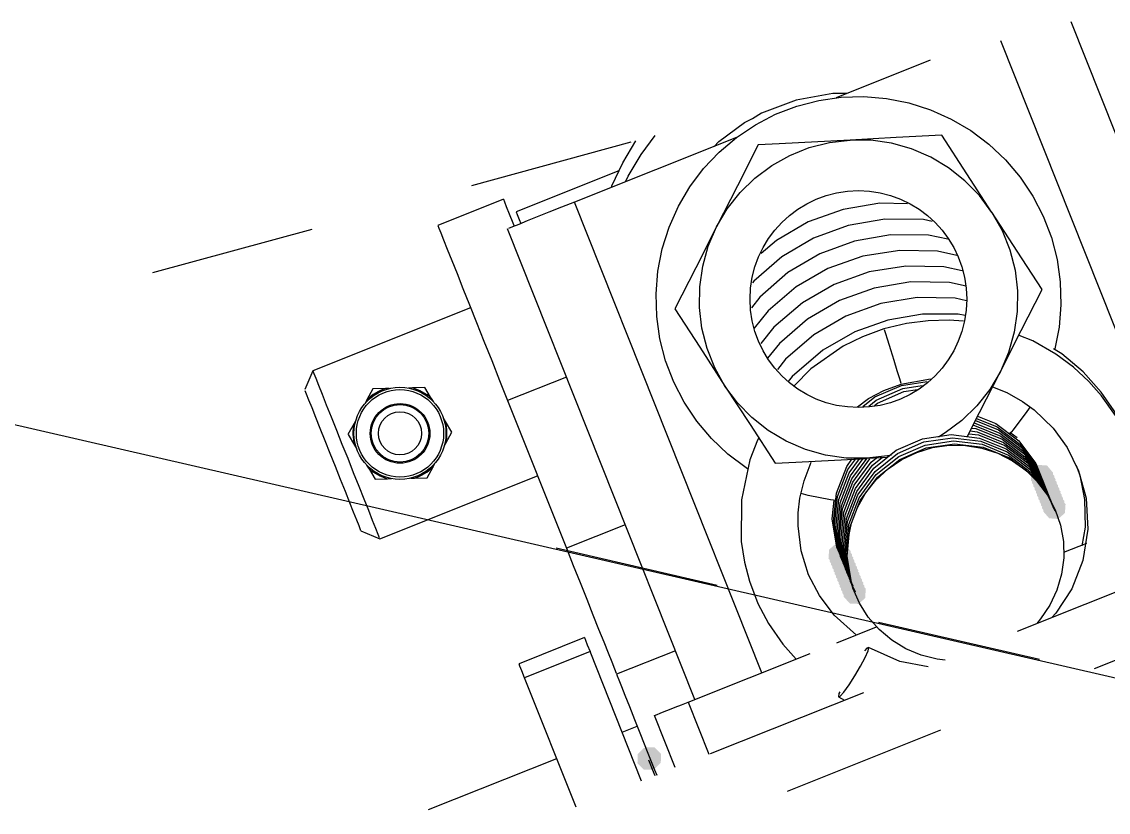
# Model space of a CAD drawing. Extents: x 3 to 592, y 5 to 207.
# Drawn here: x 111.19 to 119.53, y 59.37 to 65.43 of the extents above; entities that cross this region are included whole.
import ezdxf

# ---------------------------------------------------------------- set-up
doc = ezdxf.new("R2010")
doc.units = 0
doc.layers.get('0').update_dxf_attribs({"linetype": 'CONTINUOUS'})

msp = doc.modelspace()

# ---------------------------------------------------------------- hatches: boundary and pattern name
h = msp.add_hatch(color=7)
h.dxf.hatch_style = 2
h.paths.add_polyline_path([(119.109001, 61.972733), (119.104023, 61.904103), (119.052106, 61.858943), (118.983477, 61.863922), (118.938317, 61.915838), (118.942237, 61.987642), (118.994154, 62.032802), (119.062783, 62.027824)])
h = msp.add_hatch(color=7)
h.dxf.hatch_style = 2
h.paths.add_polyline_path([(119.109001, 61.972733), (119.104023, 61.904103), (119.052106, 61.858943), (118.983477, 61.863922), (118.938317, 61.915838), (118.942237, 61.987642), (118.994154, 62.032802), (119.062783, 62.027824)])
h = msp.add_hatch(color=7)
h.dxf.hatch_style = 2
h.paths.add_polyline_path([(119.118632, 61.948567), (119.113654, 61.879938), (119.061737, 61.834778), (118.993108, 61.839756), (118.947948, 61.891673), (118.951868, 61.963477), (119.003784, 62.008637), (119.072414, 62.003659)])
h = msp.add_hatch(color=7)
h.dxf.hatch_style = 2
h.paths.add_polyline_path([(119.118632, 61.948567), (119.113654, 61.879938), (119.061737, 61.834778), (118.993108, 61.839756), (118.947948, 61.891673), (118.951868, 61.963477), (119.003784, 62.008637), (119.072414, 62.003659)])
h = msp.add_hatch(color=7)
h.dxf.hatch_style = 2
h.paths.add_polyline_path([(119.128263, 61.924437), (119.123285, 61.855808), (119.071368, 61.810648), (119.002739, 61.815626), (118.957579, 61.867543), (118.961499, 61.939347), (119.013415, 61.984507), (119.082044, 61.979529)])
h = msp.add_hatch(color=7)
h.dxf.hatch_style = 2
h.paths.add_polyline_path([(119.128263, 61.924437), (119.123285, 61.855808), (119.071368, 61.810648), (119.002739, 61.815626), (118.957579, 61.867543), (118.961499, 61.939347), (119.013415, 61.984507), (119.082044, 61.979529)])
h = msp.add_hatch(color=7)
h.dxf.hatch_style = 2
h.paths.add_polyline_path([(119.137858, 61.900307), (119.13288, 61.831678), (119.080964, 61.786518), (119.012335, 61.791496), (118.967174, 61.843413), (118.971094, 61.915217), (119.023011, 61.960377), (119.09164, 61.955399)])
h = msp.add_hatch(color=7)
h.dxf.hatch_style = 2
h.paths.add_polyline_path([(119.137858, 61.900307), (119.13288, 61.831678), (119.080964, 61.786518), (119.012335, 61.791496), (118.967174, 61.843413), (118.971094, 61.915217), (119.023011, 61.960377), (119.09164, 61.955399)])
h = msp.add_hatch(color=7)
h.dxf.hatch_style = 2
h.paths.add_polyline_path([(119.147489, 61.876177), (119.142511, 61.807548), (119.090595, 61.762388), (119.021965, 61.767366), (118.976805, 61.819283), (118.980725, 61.891087), (119.032642, 61.936247), (119.101271, 61.931269)])
h = msp.add_hatch(color=7)
h.dxf.hatch_style = 2
h.paths.add_polyline_path([(119.147489, 61.876177), (119.142511, 61.807548), (119.090595, 61.762388), (119.021965, 61.767366), (118.976805, 61.819283), (118.980725, 61.891087), (119.032642, 61.936247), (119.101271, 61.931269)])
h = msp.add_hatch(color=7)
h.dxf.hatch_style = 2
h.paths.add_polyline_path([(119.157085, 61.852047), (119.152106, 61.783418), (119.10019, 61.738258), (119.031561, 61.743236), (118.986401, 61.795153), (118.990321, 61.866957), (119.042237, 61.912117), (119.110866, 61.907139)])
h = msp.add_hatch(color=7)
h.dxf.hatch_style = 2
h.paths.add_polyline_path([(119.157085, 61.852047), (119.152106, 61.783418), (119.10019, 61.738258), (119.031561, 61.743236), (118.986401, 61.795153), (118.990321, 61.866957), (119.042237, 61.912117), (119.110866, 61.907139)])
h = msp.add_hatch(color=7)
h.dxf.hatch_style = 2
h.paths.add_polyline_path([(119.166716, 61.827917), (119.161737, 61.759288), (119.109821, 61.714128), (119.041192, 61.719106), (118.996032, 61.771023), (118.999952, 61.842827), (119.051868, 61.887987), (119.120497, 61.883009)])
h = msp.add_hatch(color=7)
h.dxf.hatch_style = 2
h.paths.add_polyline_path([(119.166716, 61.827917), (119.161737, 61.759288), (119.109821, 61.714128), (119.041192, 61.719106), (118.996032, 61.771023), (118.999952, 61.842827), (119.051868, 61.887987), (119.120497, 61.883009)])
h = msp.add_hatch(color=7)
h.dxf.hatch_style = 2
h.paths.add_polyline_path([(119.176346, 61.803752), (119.171368, 61.735123), (119.119452, 61.689963), (119.050823, 61.694941), (119.005662, 61.746857), (119.009582, 61.818662), (119.061499, 61.863822), (119.130128, 61.858843)])
h = msp.add_hatch(color=7)
h.dxf.hatch_style = 2
h.paths.add_polyline_path([(119.176346, 61.803752), (119.171368, 61.735123), (119.119452, 61.689963), (119.050823, 61.694941), (119.005662, 61.746857), (119.009582, 61.818662), (119.061499, 61.863822), (119.130128, 61.858843)])
h = msp.add_hatch(color=7)
h.dxf.hatch_style = 2
h.paths.add_polyline_path([(119.185942, 61.779622), (119.180964, 61.710993), (119.129047, 61.665833), (119.060418, 61.670811), (119.015258, 61.722727), (119.019178, 61.794532), (119.071094, 61.839692), (119.139724, 61.834713)])
h = msp.add_hatch(color=7)
h.dxf.hatch_style = 2
h.paths.add_polyline_path([(119.185942, 61.779622), (119.180964, 61.710993), (119.129047, 61.665833), (119.060418, 61.670811), (119.015258, 61.722727), (119.019178, 61.794532), (119.071094, 61.839692), (119.139724, 61.834713)])
h = msp.add_hatch(color=7)
h.dxf.hatch_style = 2
h.paths.add_polyline_path([(119.195573, 61.755492), (119.190595, 61.686863), (119.138678, 61.641703), (119.070049, 61.646681), (119.024889, 61.698597), (119.028809, 61.770402), (119.080725, 61.815562), (119.149354, 61.810583)])
h = msp.add_hatch(color=7)
h.dxf.hatch_style = 2
h.paths.add_polyline_path([(119.195573, 61.755492), (119.190595, 61.686863), (119.138678, 61.641703), (119.070049, 61.646681), (119.024889, 61.698597), (119.028809, 61.770402), (119.080725, 61.815562), (119.149354, 61.810583)])
h = msp.add_hatch(color=7)
h.dxf.hatch_style = 2
h.paths.add_polyline_path([(119.205204, 61.731362), (119.200225, 61.662733), (119.148309, 61.617573), (119.07968, 61.622551), (119.03452, 61.674467), (119.03844, 61.746272), (119.090356, 61.791432), (119.158985, 61.786453)])
h = msp.add_hatch(color=7)
h.dxf.hatch_style = 2
h.paths.add_polyline_path([(119.205204, 61.731362), (119.200225, 61.662733), (119.148309, 61.617573), (119.07968, 61.622551), (119.03452, 61.674467), (119.03844, 61.746272), (119.090356, 61.791432), (119.158985, 61.786453)])
h = msp.add_hatch(color=7)
h.dxf.hatch_style = 2
h.paths.add_polyline_path([(117.384049, 61.313929), (117.389027, 61.382558), (117.440944, 61.427718), (117.509573, 61.42274), (117.554733, 61.370823), (117.550813, 61.299019), (117.498896, 61.253859), (117.430267, 61.258837)])
h = msp.add_hatch(color=7)
h.dxf.hatch_style = 2
h.paths.add_polyline_path([(117.384049, 61.313929), (117.389027, 61.382558), (117.440944, 61.427718), (117.509573, 61.42274), (117.554733, 61.370823), (117.550813, 61.299019), (117.498896, 61.253859), (117.430267, 61.258837)])
h = msp.add_hatch(color=7)
h.dxf.hatch_style = 2
h.paths.add_polyline_path([(117.39368, 61.289799), (117.398658, 61.358428), (117.450574, 61.403588), (117.519204, 61.39861), (117.564364, 61.346693), (117.560444, 61.274889), (117.508527, 61.229729), (117.439898, 61.234707)])
h = msp.add_hatch(color=7)
h.dxf.hatch_style = 2
h.paths.add_polyline_path([(117.39368, 61.289799), (117.398658, 61.358428), (117.450574, 61.403588), (117.519204, 61.39861), (117.564364, 61.346693), (117.560444, 61.274889), (117.508527, 61.229729), (117.439898, 61.234707)])
h = msp.add_hatch(color=7)
h.dxf.hatch_style = 2
h.paths.add_polyline_path([(117.403311, 61.265633), (117.408289, 61.334262), (117.460205, 61.379423), (117.528834, 61.374444), (117.573994, 61.322528), (117.570075, 61.250724), (117.518158, 61.205564), (117.449529, 61.210542)])
h = msp.add_hatch(color=7)
h.dxf.hatch_style = 2
h.paths.add_polyline_path([(117.403311, 61.265633), (117.408289, 61.334262), (117.460205, 61.379423), (117.528834, 61.374444), (117.573994, 61.322528), (117.570075, 61.250724), (117.518158, 61.205564), (117.449529, 61.210542)])
h = msp.add_hatch(color=7)
h.dxf.hatch_style = 2
h.paths.add_polyline_path([(117.412906, 61.241503), (117.417884, 61.310132), (117.469801, 61.355293), (117.53843, 61.350314), (117.58359, 61.298398), (117.57967, 61.226594), (117.527754, 61.181434), (117.459125, 61.186412)])
h = msp.add_hatch(color=7)
h.dxf.hatch_style = 2
h.paths.add_polyline_path([(117.412906, 61.241503), (117.417884, 61.310132), (117.469801, 61.355293), (117.53843, 61.350314), (117.58359, 61.298398), (117.57967, 61.226594), (117.527754, 61.181434), (117.459125, 61.186412)])
h = msp.add_hatch(color=7)
h.dxf.hatch_style = 2
h.paths.add_polyline_path([(117.422537, 61.217373), (117.427515, 61.286002), (117.479432, 61.331163), (117.548061, 61.326184), (117.593221, 61.274268), (117.589301, 61.202464), (117.537385, 61.157304), (117.468755, 61.162282)])
h = msp.add_hatch(color=7)
h.dxf.hatch_style = 2
h.paths.add_polyline_path([(117.422537, 61.217373), (117.427515, 61.286002), (117.479432, 61.331163), (117.548061, 61.326184), (117.593221, 61.274268), (117.589301, 61.202464), (117.537385, 61.157304), (117.468755, 61.162282)])
h = msp.add_hatch(color=7)
h.dxf.hatch_style = 2
h.paths.add_polyline_path([(117.432132, 61.193243), (117.437111, 61.261872), (117.489027, 61.307033), (117.557656, 61.302054), (117.602816, 61.250138), (117.598896, 61.178334), (117.54698, 61.133174), (117.478351, 61.138152)])
h = msp.add_hatch(color=7)
h.dxf.hatch_style = 2
h.paths.add_polyline_path([(117.432132, 61.193243), (117.437111, 61.261872), (117.489027, 61.307033), (117.557656, 61.302054), (117.602816, 61.250138), (117.598896, 61.178334), (117.54698, 61.133174), (117.478351, 61.138152)])
h = msp.add_hatch(color=7)
h.dxf.hatch_style = 2
h.paths.add_polyline_path([(117.441763, 61.169113), (117.446742, 61.237742), (117.498658, 61.282903), (117.567287, 61.277924), (117.612447, 61.226008), (117.608527, 61.154204), (117.556611, 61.109044), (117.487982, 61.114022)])
h = msp.add_hatch(color=7)
h.dxf.hatch_style = 2
h.paths.add_polyline_path([(117.441763, 61.169113), (117.446742, 61.237742), (117.498658, 61.282903), (117.567287, 61.277924), (117.612447, 61.226008), (117.608527, 61.154204), (117.556611, 61.109044), (117.487982, 61.114022)])
h = msp.add_hatch(color=7)
h.dxf.hatch_style = 2
h.paths.add_polyline_path([(117.451394, 61.144948), (117.456372, 61.213577), (117.508289, 61.258737), (117.576918, 61.253759), (117.622078, 61.201843), (117.618158, 61.130038), (117.566242, 61.084878), (117.497613, 61.089857)])
h = msp.add_hatch(color=7)
h.dxf.hatch_style = 2
h.paths.add_polyline_path([(117.451394, 61.144948), (117.456372, 61.213577), (117.508289, 61.258737), (117.576918, 61.253759), (117.622078, 61.201843), (117.618158, 61.130038), (117.566242, 61.084878), (117.497613, 61.089857)])
h = msp.add_hatch(color=7)
h.dxf.hatch_style = 2
h.paths.add_polyline_path([(117.46099, 61.120818), (117.465968, 61.189447), (117.517884, 61.234607), (117.586514, 61.229629), (117.631674, 61.177713), (117.627754, 61.105908), (117.575837, 61.060748), (117.507208, 61.065727)])
h = msp.add_hatch(color=7)
h.dxf.hatch_style = 2
h.paths.add_polyline_path([(117.46099, 61.120818), (117.465968, 61.189447), (117.517884, 61.234607), (117.586514, 61.229629), (117.631674, 61.177713), (117.627754, 61.105908), (117.575837, 61.060748), (117.507208, 61.065727)])
h = msp.add_hatch(color=7)
h.dxf.hatch_style = 2
h.paths.add_polyline_path([(117.470621, 61.096688), (117.475599, 61.165317), (117.527515, 61.210477), (117.596144, 61.205499), (117.641304, 61.153583), (117.637385, 61.081778), (117.585468, 61.036618), (117.516839, 61.041597)])
h = msp.add_hatch(color=7)
h.dxf.hatch_style = 2
h.paths.add_polyline_path([(117.470621, 61.096688), (117.475599, 61.165317), (117.527515, 61.210477), (117.596144, 61.205499), (117.641304, 61.153583), (117.637385, 61.081778), (117.585468, 61.036618), (117.516839, 61.041597)])
h = msp.add_hatch(color=7)
h.dxf.hatch_style = 2
h.paths.add_polyline_path([(117.480251, 61.072558), (117.48523, 61.141187), (117.537146, 61.186347), (117.605775, 61.181369), (117.650935, 61.129453), (117.647015, 61.057648), (117.595099, 61.012488), (117.52647, 61.017467)])
h = msp.add_hatch(color=7)
h.dxf.hatch_style = 2
h.paths.add_polyline_path([(117.480251, 61.072558), (117.48523, 61.141187), (117.537146, 61.186347), (117.605775, 61.181369), (117.650935, 61.129453), (117.647015, 61.057648), (117.595099, 61.012488), (117.52647, 61.017467)])
h = msp.add_hatch(color=7)
h.dxf.hatch_style = 2
h.paths.add_polyline_path([(117.489847, 61.048428), (117.494825, 61.117057), (117.546742, 61.162217), (117.615371, 61.157239), (117.660531, 61.105323), (117.656611, 61.033518), (117.604695, 60.988358), (117.536065, 60.993337)])
h = msp.add_hatch(color=7)
h.dxf.hatch_style = 2
h.paths.add_polyline_path([(117.489847, 61.048428), (117.494825, 61.117057), (117.546742, 61.162217), (117.615371, 61.157239), (117.660531, 61.105323), (117.656611, 61.033518), (117.604695, 60.988358), (117.536065, 60.993337)])
h = msp.add_hatch(color=7)
h.dxf.hatch_style = 2
h.paths.add_polyline_path([(117.500589, 61.021159), (117.503024, 61.089925), (117.553233, 61.136976), (117.622, 61.134541), (117.66905, 61.084332), (117.667674, 61.012743), (117.617465, 60.965692), (117.548698, 60.968127)])
h = msp.add_hatch(color=7)
h.dxf.hatch_style = 2
h.paths.add_polyline_path([(117.500589, 61.021159), (117.503024, 61.089925), (117.553233, 61.136976), (117.622, 61.134541), (117.66905, 61.084332), (117.667674, 61.012743), (117.617465, 60.965692), (117.548698, 60.968127)])
h = msp.add_hatch(color=7)
h.dxf.hatch_style = 2
h.paths.add_polyline_path([(115.979573, 59.86442), (116.04838, 59.8638), (116.096739, 59.81485), (116.096119, 59.746043), (116.047169, 59.697684), (116.034116, 59.692392), (115.965309, 59.693012), (115.91695, 59.741962), (115.91757, 59.810769), (115.966521, 59.859128)])
h = msp.add_hatch(color=7)
h.dxf.hatch_style = 2
h.paths.add_polyline_path([(115.979573, 59.86442), (116.04838, 59.8638), (116.096739, 59.81485), (116.096119, 59.746043), (116.047169, 59.697684), (116.034116, 59.692392), (115.965309, 59.693012), (115.91695, 59.741962), (115.91757, 59.810769), (115.966521, 59.859128)])

# ---------------------------------------------------------------- linework, layer by layer
at = {"color": 7}
for points in [[(120.64051, 61.938958), (119.247391, 65.434281)], [(120.64051, 61.938958), (119.247391, 65.434281)], [(120.124396, 61.733324), (118.707994, 65.287208)], [(120.124396, 61.733324), (118.707994, 65.287208)], [(118.165421, 65.138935), (117.441874, 64.850716)], [(118.165421, 65.138935), (117.441874, 64.850716)], [(116.160621, 63.858069), (116.231882, 64.017525), (116.320076, 64.167808), (116.424851, 64.307156), (116.544796, 64.434156), (116.677793, 64.546692), (116.822784, 64.643706), (116.977654, 64.723786), (117.140637, 64.786228), (117.309618, 64.829972), (117.482126, 64.854667), (117.656751, 64.859606), (117.830318, 64.845142), (118.001415, 64.811275), (118.167926, 64.758358), (118.327029, 64.68745), (118.477312, 64.598903), (118.617012, 64.494128), (118.743659, 64.374183), (118.856548, 64.241186), (118.953562, 64.096194), (119.033643, 63.941325), (119.096084, 63.778342), (119.139829, 63.609361), (119.164171, 63.436853), (119.169462, 63.262228), (119.154998, 63.088661), (119.12219, 62.922503)], [(116.160621, 63.858069), (116.231882, 64.017525), (116.320076, 64.167808), (116.424851, 64.307156), (116.544796, 64.434156), (116.677793, 64.546692), (116.822784, 64.643706), (116.977654, 64.723786), (117.140637, 64.786228), (117.309618, 64.829972), (117.482126, 64.854667), (117.656751, 64.859606), (117.830318, 64.845142), (118.001415, 64.811275), (118.167926, 64.758358), (118.327029, 64.68745), (118.477312, 64.598903), (118.617012, 64.494128), (118.743659, 64.374183), (118.856548, 64.241186), (118.953562, 64.096194), (119.033643, 63.941325), (119.096084, 63.778342), (119.139829, 63.609361), (119.164171, 63.436853), (119.169462, 63.262228), (119.154998, 63.088661), (119.12219, 62.922503)], [(117.523719, 64.883206), (117.418591, 64.883912), (117.134605, 64.832406), (116.870374, 64.732217), (116.800524, 64.689884)], [(117.523719, 64.883206), (117.418591, 64.883912), (117.134605, 64.832406), (116.870374, 64.732217), (116.800524, 64.689884)], [(116.505073, 64.4773), (116.540703, 64.514342), (116.738259, 64.660039), (116.799642, 64.691084)], [(116.505073, 64.4773), (116.540703, 64.514342), (116.738259, 64.660039), (116.799642, 64.691084)], [(116.676346, 64.545527), (115.43351, 64.050227)], [(116.676346, 64.545527), (115.43351, 64.050227)], [(115.717144, 64.163293), (115.721024, 64.173523), (115.803927, 64.350971), (115.904469, 64.519951)], [(115.717144, 64.163293), (115.721024, 64.173523), (115.803927, 64.350971), (115.904469, 64.519951)], [(115.823718, 64.205732), (115.845237, 64.247712), (115.945779, 64.41634), (116.053023, 64.562037)], [(115.823718, 64.205732), (115.845237, 64.247712), (115.945779, 64.41634), (116.053023, 64.562037)], [(116.524264, 63.859586), (116.606108, 63.99717), (116.704886, 64.122759), (116.819539, 64.234589), (116.94795, 64.330192), (117.087297, 64.408509), (117.235817, 64.467775), (117.391039, 64.507286), (117.549789, 64.526336)], [(116.524264, 63.859586), (116.606108, 63.99717), (116.704886, 64.122759), (116.819539, 64.234589), (116.94795, 64.330192), (117.087297, 64.408509), (117.235817, 64.467775), (117.391039, 64.507286), (117.549789, 64.526336)], [(117.549895, 64.526195), (117.004853, 64.497267), (116.844692, 64.488801)], [(117.549895, 64.526195), (117.004853, 64.497267), (116.844692, 64.488801)], [(118.255168, 64.563413), (117.904154, 64.544716), (117.549965, 64.526372)], [(118.255168, 64.563413), (117.904154, 64.544716), (117.549965, 64.526372)], [(118.640049, 63.971241), (118.544093, 64.099299), (118.432615, 64.213952), (118.307026, 64.313082), (118.169443, 64.394927), (118.022335, 64.457721), (117.868171, 64.501113), (117.709774, 64.524043), (117.549965, 64.52616)], [(118.640049, 63.971241), (118.544093, 64.099299), (118.432615, 64.213952), (118.307026, 64.313082), (118.169443, 64.394927), (118.022335, 64.457721), (117.868171, 64.501113), (117.709774, 64.524043), (117.549965, 64.52616)], [(118.640049, 63.971241), (118.447785, 64.267221), (118.255168, 64.563554)], [(118.640049, 63.971241), (118.447785, 64.267221), (118.255168, 64.563554)], [(114.644351, 64.17737), (115.869495, 64.511921)], [(114.644351, 64.17737), (115.869495, 64.511921)], [(116.844657, 64.488977), (116.685201, 64.175711), (116.524334, 63.859622)], [(116.844657, 64.488977), (116.685201, 64.175711), (116.524334, 63.859622)], [(115.7732, 64.290293), (114.984742, 63.975968)], [(115.7732, 64.290293), (114.984742, 63.975968)], [(114.886705, 64.0715), (114.383644, 63.871122)], [(114.886705, 64.0715), (114.383644, 63.871122)], [(114.886705, 64.0715), (114.894819, 64.051392), (114.909283, 64.015056), (114.930802, 63.961081), (114.959024, 63.890172), (114.968902, 63.865125)], [(114.886705, 64.0715), (114.894819, 64.051392), (114.909283, 64.015056), (114.930802, 63.961081), (114.959024, 63.890172), (114.968902, 63.865125)], [(115.43344, 64.050227), (115.332898, 64.010011), (115.235884, 63.971558), (115.146631, 63.935927), (115.068667, 63.904883), (115.004462, 63.87913), (114.956484, 63.86008), (114.927204, 63.848439)], [(115.43344, 64.050227), (115.332898, 64.010011), (115.235884, 63.971558), (115.146631, 63.935927), (115.068667, 63.904883), (115.004462, 63.87913), (114.956484, 63.86008), (114.927204, 63.848439)], [(116.873055, 60.437607), (115.433369, 64.050051)], [(116.873055, 60.437607), (115.433369, 64.050051)], [(117.991925, 64.036963), (117.778495, 64.040844), (117.495567, 63.993924), (117.22922, 63.897969), (116.98545, 63.756152), (116.867975, 63.655257)], [(117.991925, 64.036963), (117.778495, 64.040844), (117.495567, 63.993924), (117.22922, 63.897969), (116.98545, 63.756152), (116.867975, 63.655257)], [(114.984565, 63.976003), (114.993385, 63.953425), (115.008554, 63.916031), (115.020549, 63.885692)], [(114.984565, 63.976003), (114.993385, 63.953425), (115.008554, 63.916031), (115.020549, 63.885692)], [(119.024929, 63.379068), (118.833371, 63.67399), (118.640049, 63.971382)], [(119.024929, 63.379068), (118.833371, 63.67399), (118.640049, 63.971382)], [(118.640049, 63.971241), (118.718365, 63.831541), (118.777632, 63.683021), (118.817143, 63.528152), (118.83584, 63.369049), (118.834076, 63.209241), (118.811146, 63.050843), (118.767754, 62.896679), (118.704607, 62.749571)], [(118.640049, 63.971241), (118.718365, 63.831541), (118.777632, 63.683021), (118.817143, 63.528152), (118.83584, 63.369049), (118.834076, 63.209241), (118.811146, 63.050843), (118.767754, 62.896679), (118.704607, 62.749571)], [(114.383538, 63.870981), (114.391652, 63.850873), (114.406116, 63.814537), (114.427635, 63.760562), (114.455857, 63.689653), (114.490429, 63.60287), (114.530646, 63.501623), (114.576507, 63.38697), (114.626602, 63.261028), (114.680577, 63.125562), (114.737727, 62.981981), (114.796993, 62.833109), (114.858024, 62.680709), (114.919054, 62.526898)], [(114.383538, 63.870981), (114.391652, 63.850873), (114.406116, 63.814537), (114.427635, 63.760562), (114.455857, 63.689653), (114.490429, 63.60287), (114.530646, 63.501623), (114.576507, 63.38697), (114.626602, 63.261028), (114.680577, 63.125562), (114.737727, 62.981981), (114.796993, 62.833109), (114.858024, 62.680709), (114.919054, 62.526898)], [(116.765529, 62.001082), (116.751417, 62.010608), (116.611717, 62.115383), (116.48507, 62.234974), (116.372181, 62.367971), (116.275167, 62.512963), (116.195087, 62.667833), (116.132645, 62.830816), (116.088901, 62.999796), (116.064559, 63.172658), (116.059268, 63.34693), (116.073731, 63.520849), (116.107598, 63.691946), (116.160515, 63.858105)], [(116.765529, 62.001082), (116.751417, 62.010608), (116.611717, 62.115383), (116.48507, 62.234974), (116.372181, 62.367971), (116.275167, 62.512963), (116.195087, 62.667833), (116.132645, 62.830816), (116.088901, 62.999796), (116.064559, 63.172658), (116.059268, 63.34693), (116.073731, 63.520849), (116.107598, 63.691946), (116.160515, 63.858105)], [(116.524264, 63.859586), (116.364103, 63.544909), (116.203942, 63.230231)], [(116.524264, 63.859586), (116.364103, 63.544909), (116.203942, 63.230231)], [(116.588716, 62.638023), (116.5104, 62.777723), (116.451133, 62.926242), (116.411622, 63.081112), (116.392925, 63.240214), (116.395041, 63.400023), (116.417619, 63.55842), (116.461011, 63.712584), (116.524158, 63.859692)], [(116.588716, 62.638023), (116.5104, 62.777723), (116.451133, 62.926242), (116.411622, 63.081112), (116.392925, 63.240214), (116.395041, 63.400023), (116.417619, 63.55842), (116.461011, 63.712584), (116.524158, 63.859692)], [(118.181402, 63.901108), (118.114022, 63.915219), (117.817688, 63.919453), (117.534055, 63.870769), (117.269824, 63.773756), (117.025349, 63.629822), (116.809449, 63.441792), (116.799924, 63.429797)], [(118.181402, 63.901108), (118.114022, 63.915219), (117.817688, 63.919453), (117.534055, 63.870769), (117.269824, 63.773756), (117.025349, 63.629822), (116.809449, 63.441792), (116.799924, 63.429797)], [(112.194065, 63.508268), (113.419208, 63.842819)], [(112.194065, 63.508268), (113.419208, 63.842819)], [(116.356977, 60.231973), (114.917291, 63.844417)], [(116.356977, 60.231973), (114.917291, 63.844417)], [(118.300006, 63.765818), (118.151487, 63.795804), (117.861151, 63.798626), (117.583514, 63.750649), (117.31752, 63.652929), (117.072692, 63.508643), (116.857145, 63.320613), (116.792587, 63.239121)], [(118.300006, 63.765818), (118.151487, 63.795804), (117.861151, 63.798626), (117.583514, 63.750649), (117.31752, 63.652929), (117.072692, 63.508643), (116.857145, 63.320613), (116.792587, 63.239121)], [(118.370174, 63.640829), (118.220949, 63.672579), (117.931318, 63.679634), (117.648038, 63.634126), (117.380279, 63.539229), (117.136157, 63.398823), (116.920963, 63.216437), (116.811954, 63.082029)], [(118.370174, 63.640829), (118.220949, 63.672579), (117.931318, 63.679634), (117.648038, 63.634126), (117.380279, 63.539229), (117.136157, 63.398823), (116.920963, 63.216437), (116.811954, 63.082029)], [(118.41039, 63.521907), (118.268926, 63.551894), (117.978238, 63.558949), (117.69531, 63.513441), (117.42861, 63.418544), (117.183782, 63.277785), (116.963649, 63.090108), (116.863812, 62.965224)], [(118.41039, 63.521907), (118.268926, 63.551894), (117.978238, 63.558949), (117.69531, 63.513441), (117.42861, 63.418544), (117.183782, 63.277785), (116.963649, 63.090108), (116.863812, 62.965224)], [(118.441858, 63.404256), (118.313094, 63.431773), (118.017114, 63.437417), (117.734186, 63.390145), (117.46925, 63.294189), (117.223716, 63.151314), (117.007111, 62.964342), (116.916094, 62.850748)], [(118.441858, 63.404256), (118.313094, 63.431773), (118.017114, 63.437417), (117.734186, 63.390145), (117.46925, 63.294189), (117.223716, 63.151314), (117.007111, 62.964342), (116.916094, 62.850748)], [(118.704536, 62.749677), (118.864697, 63.064355), (119.024859, 63.379033)], [(118.704536, 62.749677), (118.864697, 63.064355), (119.024859, 63.379033)], [(118.444857, 63.293061), (118.358426, 63.311405), (118.065621, 63.316697), (117.785515, 63.270483), (117.517757, 63.174174), (117.271165, 63.030241), (117.054559, 62.843269), (116.992118, 62.764952)], [(118.444857, 63.293061), (118.358426, 63.311405), (118.065621, 63.316697), (117.785515, 63.270483), (117.517757, 63.174174), (117.271165, 63.030241), (117.054559, 62.843269), (116.992118, 62.764952)], [(114.635421, 63.238839), (113.422571, 62.755533)], [(114.635421, 63.238839), (113.422571, 62.755533)], [(116.203836, 63.230196), (116.395394, 62.935273), (116.588716, 62.637882)], [(116.203836, 63.230196), (116.395394, 62.935273), (116.588716, 62.637882)], [(118.434238, 63.180207), (118.379205, 63.190085), (118.106508, 63.19079), (117.839808, 63.144576), (117.586866, 63.054618), (117.340274, 62.913507), (117.105677, 62.712424), (117.074985, 62.67256)], [(118.434238, 63.180207), (118.379205, 63.190085), (118.106508, 63.19079), (117.839808, 63.144576), (117.586866, 63.054618), (117.340274, 62.913507), (117.105677, 62.712424), (117.074985, 62.67256)], [(118.421785, 63.134699), (118.31066, 63.143165), (118.150499, 63.139638), (117.982929, 63.118118), (117.810068, 63.07649)], [(118.421785, 63.134699), (118.31066, 63.143165), (118.150499, 63.139638), (117.982929, 63.118118), (117.810068, 63.07649)], [(117.810033, 63.076349), (117.645639, 63.016377), (117.497119, 62.942999), (117.248411, 62.769432), (117.120353, 62.63961)], [(117.810033, 63.076349), (117.645639, 63.016377), (117.497119, 62.942999), (117.248411, 62.769432), (117.120353, 62.63961)], [(117.811162, 63.072716), (117.819981, 63.048021), (117.83762, 62.993341), (117.860904, 62.919257), (117.886656, 62.836354), (117.910293, 62.758038), (117.92899, 62.695596), (117.939573, 62.65926)], [(117.811162, 63.072716), (117.819981, 63.048021), (117.83762, 62.993341), (117.860904, 62.919257), (117.886656, 62.836354), (117.910293, 62.758038), (117.92899, 62.695596), (117.939573, 62.65926)], [(119.743114, 61.117868), (119.810142, 61.397974), (119.815786, 61.73664), (119.790739, 61.904562), (119.749464, 62.063313), (119.675734, 62.251696), (119.588245, 62.41221), (119.482059, 62.561788), (119.383281, 62.673618), (119.266511, 62.781568), (119.129281, 62.883874), (118.952892, 62.985121), (118.849881, 63.026043)], [(119.743114, 61.117868), (119.810142, 61.397974), (119.815786, 61.73664), (119.790739, 61.904562), (119.749464, 62.063313), (119.675734, 62.251696), (119.588245, 62.41221), (119.482059, 62.561788), (119.383281, 62.673618), (119.266511, 62.781568), (119.129281, 62.883874), (118.952892, 62.985121), (118.849881, 63.026043)], [(128.023056, 58.455278), (108.690833, 62.900278)], [(119.723429, 62.129811), (119.714257, 62.159092), (119.686387, 62.231411), (119.665574, 62.279742), (119.629237, 62.354178), (119.577732, 62.446606), (119.478601, 62.590539), (119.339254, 62.747172), (119.177329, 62.885814), (119.112771, 62.924619)], [(119.723429, 62.129811), (119.714257, 62.159092), (119.686387, 62.231411), (119.665574, 62.279742), (119.629237, 62.354178), (119.577732, 62.446606), (119.478601, 62.590539), (119.339254, 62.747172), (119.177329, 62.885814), (119.112771, 62.924619)], [(113.422642, 62.755533), (113.360553, 62.611247)], [(113.422642, 62.755533), (113.360553, 62.611247)], [(113.422642, 62.755533), (113.431108, 62.734719), (113.445572, 62.698383), (113.466739, 62.644761), (113.494256, 62.576322), (113.526711, 62.494125), (113.564106, 62.400991), (113.604322, 62.299391), (113.647008, 62.1925), (113.690753, 62.083139), (113.733792, 61.974483), (113.775419, 61.870061), (113.814578, 61.772341), (113.849503, 61.684147), (113.879842, 61.608653), (113.904183, 61.547269), (113.922175, 61.502114), (113.933111, 61.474597)], [(113.422642, 62.755533), (113.431108, 62.734719), (113.445572, 62.698383), (113.466739, 62.644761), (113.494256, 62.576322), (113.526711, 62.494125), (113.564106, 62.400991), (113.604322, 62.299391), (113.647008, 62.1925), (113.690753, 62.083139), (113.733792, 61.974483), (113.775419, 61.870061), (113.814578, 61.772341), (113.849503, 61.684147), (113.879842, 61.608653), (113.904183, 61.547269), (113.922175, 61.502114), (113.933111, 61.474597)], [(115.370716, 62.706814), (114.91916, 62.526898)], [(115.370716, 62.706814), (114.91916, 62.526898)], [(117.941055, 62.651816), (118.167185, 62.693091)], [(117.941055, 62.651816), (118.167185, 62.693091)], [(118.704536, 62.749677), (118.622692, 62.612094), (118.523914, 62.486505), (118.409261, 62.374674), (118.28085, 62.279071), (118.227934, 62.246263)], [(118.704536, 62.749677), (118.622692, 62.612094), (118.523914, 62.486505), (118.409261, 62.374674), (118.28085, 62.279071), (118.227934, 62.246263)], [(118.451842, 62.253319), (118.543564, 62.433588), (118.704431, 62.749677)], [(118.451842, 62.253319), (118.543564, 62.433588), (118.704431, 62.749677)], [(113.792423, 61.527408), (113.777959, 61.564097), (113.759968, 61.608547), (113.735979, 61.668872), (113.706698, 61.742602), (113.672832, 61.827622), (113.635437, 61.921108), (113.596279, 62.01918), (113.556415, 62.119369), (113.517257, 62.217441), (113.480215, 62.310927), (113.446348, 62.395947), (113.417068, 62.469677), (113.392726, 62.530002), (113.375087, 62.574452), (113.364151, 62.601969)], [(113.792423, 61.527408), (113.777959, 61.564097), (113.759968, 61.608547), (113.735979, 61.668872), (113.706698, 61.742602), (113.672832, 61.827622), (113.635437, 61.921108), (113.596279, 62.01918), (113.556415, 62.119369), (113.517257, 62.217441), (113.480215, 62.310927), (113.446348, 62.395947), (113.417068, 62.469677), (113.392726, 62.530002), (113.375087, 62.574452), (113.364151, 62.601969)], [(113.88471, 62.616045), (113.838496, 62.531731)], [(113.88471, 62.616045), (113.838496, 62.531731)], [(113.980807, 62.618302), (113.961051, 62.611247), (113.941648, 62.603133), (113.922951, 62.593608), (113.904607, 62.583377), (113.886968, 62.571736), (113.870034, 62.559389), (113.854159, 62.545983), (113.838637, 62.531519)], [(113.980807, 62.618302), (113.961051, 62.611247), (113.941648, 62.603133), (113.922951, 62.593608), (113.904607, 62.583377), (113.886968, 62.571736), (113.870034, 62.559389), (113.854159, 62.545983), (113.838637, 62.531519)], [(113.980807, 62.618302), (113.884851, 62.616186)], [(113.980807, 62.618302), (113.884851, 62.616186)], [(114.00977, 62.619008), (113.980842, 62.618302)], [(114.00977, 62.619008), (113.980842, 62.618302)], [(114.187958, 62.623241), (114.15903, 62.622536)], [(114.187958, 62.623241), (114.15903, 62.622536)], [(114.334078, 62.543443), (114.318203, 62.556849), (114.30127, 62.569549), (114.283984, 62.58119), (114.265639, 62.591774), (114.246942, 62.601299), (114.227892, 62.609765), (114.208137, 62.617174), (114.188028, 62.623171)], [(114.334078, 62.543443), (114.318203, 62.556849), (114.30127, 62.569549), (114.283984, 62.58119), (114.265639, 62.591774), (114.246942, 62.601299), (114.227892, 62.609765), (114.208137, 62.617174), (114.188028, 62.623171)], [(114.284054, 62.625499), (114.188099, 62.623382)], [(114.284054, 62.625499), (114.188099, 62.623382)], [(114.334078, 62.543443), (114.327728, 62.553674), (114.283984, 62.62564)], [(114.334078, 62.543443), (114.327728, 62.553674), (114.283984, 62.62564)], [(116.588716, 62.638023), (116.781333, 62.342042), (116.973597, 62.045709)], [(116.588716, 62.638023), (116.781333, 62.342042), (116.973597, 62.045709)], [(117.67887, 62.083068), (117.518709, 62.085185), (117.360665, 62.108115), (117.206501, 62.151507), (117.059393, 62.214654), (116.921809, 62.296146), (116.79622, 62.395276), (116.68439, 62.509929), (116.588787, 62.637987)], [(117.67887, 62.083068), (117.518709, 62.085185), (117.360665, 62.108115), (117.206501, 62.151507), (117.059393, 62.214654), (116.921809, 62.296146), (116.79622, 62.395276), (116.68439, 62.509929), (116.588787, 62.637987)], [(117.606092, 62.477685), (117.691464, 62.541891), (117.809645, 62.603274), (117.941231, 62.651957)], [(117.606092, 62.477685), (117.691464, 62.541891), (117.809645, 62.603274), (117.941231, 62.651957)], [(117.648531, 62.481107), (117.740959, 62.554838), (117.944159, 62.643032), (118.142067, 62.672313)], [(117.648531, 62.481107), (117.740959, 62.554838), (117.944159, 62.643032), (118.142067, 62.672313)], [(117.69284, 62.48467), (117.750343, 62.530531), (117.953896, 62.619079), (118.104532, 62.641304)], [(117.69284, 62.48467), (117.750343, 62.530531), (117.953896, 62.619079), (118.104532, 62.641304)], [(117.737149, 62.488233), (117.76008, 62.506578), (117.96328, 62.594772), (118.066996, 62.610294)], [(117.737149, 62.488233), (117.76008, 62.506578), (117.96328, 62.594772), (118.066996, 62.610294)], [(118.644176, 62.631144), (118.754596, 62.587399), (118.873482, 62.520371), (118.964851, 62.454049), (119.110548, 62.313644), (119.218146, 62.165477), (119.304929, 61.98803), (119.362432, 61.777774), (119.376896, 61.538591), (119.338443, 61.298702), (119.253071, 61.081391), (119.131009, 60.894066), (119.098907, 60.861257)], [(118.644176, 62.631144), (118.754596, 62.587399), (118.873482, 62.520371), (118.964851, 62.454049), (119.110548, 62.313644), (119.218146, 62.165477), (119.304929, 61.98803), (119.362432, 61.777774), (119.376896, 61.538591), (119.338443, 61.298702), (119.253071, 61.081391), (119.131009, 60.894066), (119.098907, 60.861257)], [(113.838637, 62.531696), (113.824879, 62.506296)], [(113.838637, 62.531696), (113.824879, 62.506296)], [(114.349142, 62.518713), (114.333972, 62.543408)], [(114.349142, 62.518713), (114.333972, 62.543408)], [(114.91916, 62.526862), (115.371069, 61.393035)], [(114.91916, 62.526862), (115.371069, 61.393035)], [(118.93229, 62.478285), (118.908654, 62.441596), (118.803879, 62.302249), (118.77742, 62.271557)], [(118.93229, 62.478285), (118.908654, 62.441596), (118.803879, 62.302249), (118.77742, 62.271557)], [(113.73933, 62.349839), (113.693116, 62.265525)], [(113.73933, 62.349839), (113.693116, 62.265525)], [(113.73933, 62.349839), (113.73545, 62.329025), (113.73298, 62.308211), (113.731569, 62.287397), (113.731569, 62.26623), (113.732627, 62.245416), (113.735097, 62.224602), (113.738625, 62.203789), (113.743211, 62.183327)], [(113.73933, 62.349839), (113.73545, 62.329025), (113.73298, 62.308211), (113.731569, 62.287397), (113.731569, 62.26623), (113.732627, 62.245416), (113.735097, 62.224602), (113.738625, 62.203789), (113.743211, 62.183327)], [(113.753194, 62.375239), (113.739436, 62.349839)], [(113.753194, 62.375239), (113.739436, 62.349839)], [(114.441887, 62.36649), (114.426718, 62.391184)], [(114.441887, 62.36649), (114.426718, 62.391184)], [(114.491911, 62.284434), (114.441817, 62.366631)], [(114.491911, 62.284434), (114.441817, 62.366631)], [(114.445838, 62.200049), (114.449719, 62.220863), (114.452188, 62.241677), (114.453599, 62.262491), (114.453599, 62.283657), (114.452541, 62.304471), (114.450072, 62.325285), (114.446544, 62.346099), (114.441958, 62.36656)], [(114.445838, 62.200049), (114.449719, 62.220863), (114.452188, 62.241677), (114.453599, 62.262491), (114.453599, 62.283657), (114.452541, 62.304471), (114.450072, 62.325285), (114.446544, 62.346099), (114.441958, 62.36656)], [(118.5043, 62.356365), (118.699739, 62.27699), (118.874011, 62.14364), (119.005244, 61.970426), (119.045461, 61.869179)], [(118.5043, 62.356365), (118.699739, 62.27699), (118.874011, 62.14364), (119.005244, 61.970426), (119.045461, 61.869179)], [(118.512837, 62.373157), (118.689931, 62.301191), (118.864204, 62.167841), (118.99579, 61.994274), (119.036006, 61.893379)], [(118.512837, 62.373157), (118.689931, 62.301191), (118.864204, 62.167841), (118.99579, 61.994274), (119.036006, 61.893379)], [(118.521374, 62.389914), (118.680477, 62.325356), (118.854749, 62.192006), (118.985982, 62.018439), (119.026552, 61.917545)], [(118.521374, 62.389914), (118.680477, 62.325356), (118.854749, 62.192006), (118.985982, 62.018439), (119.026552, 61.917545)], [(118.529911, 62.406671), (118.67067, 62.349521), (118.844942, 62.216171), (118.976528, 62.042604), (119.016745, 61.941357)], [(118.529911, 62.406671), (118.67067, 62.349521), (118.844942, 62.216171), (118.976528, 62.042604), (119.016745, 61.941357)], [(113.693257, 62.265454), (113.743352, 62.183257)], [(113.693257, 62.265454), (113.743352, 62.183257)], [(114.445838, 62.200049), (114.492052, 62.284363)], [(114.445838, 62.200049), (114.492052, 62.284363)], [(117.562806, 61.124712), (117.534937, 61.185037), (117.498954, 61.402348), (117.521179, 61.622129), (117.600554, 61.827798), (117.731787, 62.006656), (117.904295, 62.144592), (118.107495, 62.232787), (118.325512, 62.26489), (118.54494, 62.238784), (118.747787, 62.156587), (118.922059, 62.023237), (119.053292, 61.84967), (119.093862, 61.748423)], [(117.562806, 61.124712), (117.534937, 61.185037), (117.498954, 61.402348), (117.521179, 61.622129), (117.600554, 61.827798), (117.731787, 62.006656), (117.904295, 62.144592), (118.107495, 62.232787), (118.325512, 62.26489), (118.54494, 62.238784), (118.747787, 62.156587), (118.922059, 62.023237), (119.053292, 61.84967), (119.093862, 61.748423)], [(118.46119, 62.271698), (118.535274, 62.262879), (118.738121, 62.180682), (118.912393, 62.047332), (119.043979, 61.873765), (119.084196, 61.772518)], [(118.46119, 62.271698), (118.535274, 62.262879), (118.738121, 62.180682), (118.912393, 62.047332), (119.043979, 61.873765), (119.084196, 61.772518)], [(118.472232, 62.293394), (118.525502, 62.287044), (118.728702, 62.204847), (118.902621, 62.071497), (119.034207, 61.89793), (119.074424, 61.796683)], [(118.472232, 62.293394), (118.525502, 62.287044), (118.728702, 62.204847), (118.902621, 62.071497), (119.034207, 61.89793), (119.074424, 61.796683)], [(118.483274, 62.315055), (118.516083, 62.311174), (118.71893, 62.228977), (118.893202, 62.095627), (119.024788, 61.92206), (119.071355, 61.804585)], [(118.483274, 62.315055), (118.516083, 62.311174), (118.71893, 62.228977), (118.893202, 62.095627), (119.024788, 61.92206), (119.071355, 61.804585)], [(118.494281, 62.336715), (118.506275, 62.335304), (118.709122, 62.253107), (118.883395, 62.119757), (119.014981, 61.94619), (119.055197, 61.844943)], [(118.494281, 62.336715), (118.506275, 62.335304), (118.709122, 62.253107), (118.883395, 62.119757), (119.014981, 61.94619), (119.055197, 61.844943)], [(118.777138, 62.284927), (118.832524, 62.242594)], [(118.777138, 62.284927), (118.832524, 62.242594)], [(113.743281, 62.183398), (113.758451, 62.158704)], [(113.743281, 62.183398), (113.758451, 62.158704)], [(114.431974, 62.174649), (114.445732, 62.200049)], [(114.431974, 62.174649), (114.445732, 62.200049)], [(116.847902, 62.239207), (116.838377, 62.221216), (116.780874, 62.071285), (116.715258, 61.765427), (116.713847, 61.444752), (116.738188, 61.286708), (116.776288, 61.141363), (116.842611, 60.968855), (116.923397, 60.815749), (117.032758, 60.657705), (117.134711, 60.541994)], [(116.847902, 62.239207), (116.838377, 62.221216), (116.780874, 62.071285), (116.715258, 61.765427), (116.713847, 61.444752), (116.738188, 61.286708), (116.776288, 61.141363), (116.842611, 60.968855), (116.923397, 60.815749), (117.032758, 60.657705), (117.134711, 60.541994)], [(117.572437, 61.100582), (117.544568, 61.160907), (117.508584, 61.378218), (117.530809, 61.597999), (117.610184, 61.803668), (117.741418, 61.982526), (117.913926, 62.120462), (118.117479, 62.208657), (118.335496, 62.24076), (118.554571, 62.214654), (118.757418, 62.132457), (118.93169, 61.999107), (119.063276, 61.82554), (119.103493, 61.724293)], [(117.572437, 61.100582), (117.544568, 61.160907), (117.508584, 61.378218), (117.530809, 61.597999), (117.610184, 61.803668), (117.741418, 61.982526), (117.913926, 62.120462), (118.117479, 62.208657), (118.335496, 62.24076), (118.554571, 62.214654), (118.757418, 62.132457), (118.93169, 61.999107), (119.063276, 61.82554), (119.103493, 61.724293)], [(117.582068, 61.076452), (117.554199, 61.136777), (117.518215, 61.354088), (117.54044, 61.573869), (117.619815, 61.779538), (117.751049, 61.958396), (117.923557, 62.096332), (118.126757, 62.184527), (118.344774, 62.21663), (118.564201, 62.190524), (118.767049, 62.108327), (118.941321, 61.974977), (119.072554, 61.80141), (119.113124, 61.700163)], [(117.582068, 61.076452), (117.554199, 61.136777), (117.518215, 61.354088), (117.54044, 61.573869), (117.619815, 61.779538), (117.751049, 61.958396), (117.923557, 62.096332), (118.126757, 62.184527), (118.344774, 62.21663), (118.564201, 62.190524), (118.767049, 62.108327), (118.941321, 61.974977), (119.072554, 61.80141), (119.113124, 61.700163)], [(117.590464, 61.055356), (117.562595, 61.115681), (117.526611, 61.332992), (117.548836, 61.552772), (117.628211, 61.758442), (117.759445, 61.9373), (117.931953, 62.075236), (118.135153, 62.163431), (118.35317, 62.195534), (118.572598, 62.169428), (118.775445, 62.087231), (118.949717, 61.953881), (119.08095, 61.780314), (119.12152, 61.679067)], [(117.590464, 61.055356), (117.562595, 61.115681), (117.526611, 61.332992), (117.548836, 61.552772), (117.628211, 61.758442), (117.759445, 61.9373), (117.931953, 62.075236), (118.135153, 62.163431), (118.35317, 62.195534), (118.572598, 62.169428), (118.775445, 62.087231), (118.949717, 61.953881), (119.08095, 61.780314), (119.12152, 61.679067)], [(117.978449, 60.621263), (117.870146, 60.687232), (117.773132, 60.768724), (117.689877, 60.863974), (117.622496, 60.970866), (117.572049, 61.086929), (117.540299, 61.209343), (117.527952, 61.335285), (117.535007, 61.461932), (117.561113, 61.585757), (117.606269, 61.704643), (117.669063, 61.815063), (117.747732, 61.914899), (117.841219, 62.001682), (117.946699, 62.073649), (118.061705, 62.128682), (118.183766, 62.165371), (118.31006, 62.183363), (118.437413, 62.182304), (118.563002, 62.161491), (118.684005, 62.122332), (118.797246, 62.064829), (118.900258, 61.991099), (118.990569, 61.902199), (119.066063, 61.800599), (119.124977, 61.688768), (119.166252, 61.569177), (119.188477, 61.444646), (119.190946, 61.318352), (119.174366, 61.192763), (119.138735, 61.071054), (119.084407, 60.956049), (119.013499, 60.850568), (118.984571, 60.815643)], [(117.978449, 60.621263), (117.870146, 60.687232), (117.773132, 60.768724), (117.689877, 60.863974), (117.622496, 60.970866), (117.572049, 61.086929), (117.540299, 61.209343), (117.527952, 61.335285), (117.535007, 61.461932), (117.561113, 61.585757), (117.606269, 61.704643), (117.669063, 61.815063), (117.747732, 61.914899), (117.841219, 62.001682), (117.946699, 62.073649), (118.061705, 62.128682), (118.183766, 62.165371), (118.31006, 62.183363), (118.437413, 62.182304), (118.563002, 62.161491), (118.684005, 62.122332), (118.797246, 62.064829), (118.900258, 61.991099), (118.990569, 61.902199), (119.066063, 61.800599), (119.124977, 61.688768), (119.166252, 61.569177), (119.188477, 61.444646), (119.190946, 61.318352), (119.174366, 61.192763), (119.138735, 61.071054), (119.084407, 60.956049), (119.013499, 60.850568), (118.984571, 60.815643)], [(117.867324, 62.107798), (117.837691, 62.101801), (117.678941, 62.083103)], [(117.867324, 62.107798), (117.837691, 62.101801), (117.678941, 62.083103)], [(113.836027, 62.03121), (113.851196, 62.006515)], [(113.836027, 62.03121), (113.851196, 62.006515)], [(114.204362, 61.93155), (114.224118, 61.938606), (114.24352, 61.946719), (114.262217, 61.956244), (114.280562, 61.966475), (114.298201, 61.978117), (114.315134, 61.990464), (114.331009, 62.003869), (114.346531, 62.018333)], [(114.204362, 61.93155), (114.224118, 61.938606), (114.24352, 61.946719), (114.262217, 61.956244), (114.280562, 61.966475), (114.298201, 61.978117), (114.315134, 61.990464), (114.331009, 62.003869), (114.346531, 62.018333)], [(114.300459, 61.933843), (114.346672, 62.018157)], [(114.300459, 61.933843), (114.346672, 62.018157)], [(114.346531, 62.018192), (114.36029, 62.043592)], [(114.346531, 62.018192), (114.36029, 62.043592)], [(116.973597, 62.04585), (117.133758, 62.054317), (117.6788, 62.082892)], [(116.973597, 62.04585), (117.133758, 62.054317), (117.6788, 62.082892)], [(117.598896, 60.726884), (117.42674, 60.87999), (117.313851, 61.029568), (117.231654, 61.188671), (117.174504, 61.372468), (117.150868, 61.566143), (117.152279, 61.664921), (117.164979, 61.776751), (117.196376, 61.911512), (117.251057, 62.052976)], [(117.598896, 60.726884), (117.42674, 60.87999), (117.313851, 61.029568), (117.231654, 61.188671), (117.174504, 61.372468), (117.150868, 61.566143), (117.152279, 61.664921), (117.164979, 61.776751), (117.196376, 61.911512), (117.251057, 62.052976)], [(117.493062, 61.302194), (117.458137, 61.378042), (117.421801, 61.595353), (117.444379, 61.815133), (117.523754, 62.021156), (117.564676, 62.077247)], [(117.493062, 61.302194), (117.458137, 61.378042), (117.421801, 61.595353), (117.444379, 61.815133), (117.523754, 62.021156), (117.564676, 62.077247)], [(117.501599, 61.280428), (117.467733, 61.354159), (117.431397, 61.571117), (117.453974, 61.790898), (117.533349, 61.99692), (117.593322, 62.078411)], [(117.501599, 61.280428), (117.467733, 61.354159), (117.431397, 61.571117), (117.453974, 61.790898), (117.533349, 61.99692), (117.593322, 62.078411)], [(117.51123, 61.256298), (117.477364, 61.330029), (117.441028, 61.546987), (117.463605, 61.766768), (117.54298, 61.97279), (117.62165, 62.080034)], [(117.51123, 61.256298), (117.477364, 61.330029), (117.441028, 61.546987), (117.463605, 61.766768), (117.54298, 61.97279), (117.62165, 62.080034)], [(117.520826, 61.232133), (117.486959, 61.305863), (117.450623, 61.522822), (117.473201, 61.742602), (117.552576, 61.948624), (117.649942, 62.081622)], [(117.520826, 61.232133), (117.486959, 61.305863), (117.450623, 61.522822), (117.473201, 61.742602), (117.552576, 61.948624), (117.649942, 62.081622)], [(117.530457, 61.208003), (117.49659, 61.281733), (117.460254, 61.498692), (117.482832, 61.718472), (117.562207, 61.924494), (117.680034, 62.085361)], [(117.530457, 61.208003), (117.49659, 61.281733), (117.460254, 61.498692), (117.482832, 61.718472), (117.562207, 61.924494), (117.680034, 62.085361)], [(117.540088, 61.183873), (117.506221, 61.257603), (117.469885, 61.474562), (117.492463, 61.694342), (117.571837, 61.900364), (117.702718, 62.07887)], [(117.540088, 61.183873), (117.506221, 61.257603), (117.469885, 61.474562), (117.492463, 61.694342), (117.571837, 61.900364), (117.702718, 62.07887)], [(117.549683, 61.159743), (117.515816, 61.233473), (117.47948, 61.450432), (117.502058, 61.670212), (117.581433, 61.876234), (117.712314, 62.05474), (117.75253, 62.086843)], [(117.549683, 61.159743), (117.515816, 61.233473), (117.47948, 61.450432), (117.502058, 61.670212), (117.581433, 61.876234), (117.712314, 62.05474), (117.75253, 62.086843)], [(117.559314, 61.135613), (117.525447, 61.209343), (117.489111, 61.426302), (117.511689, 61.646082), (117.591064, 61.852104), (117.721944, 62.03061), (117.795322, 62.089171)], [(117.559314, 61.135613), (117.525447, 61.209343), (117.489111, 61.426302), (117.511689, 61.646082), (117.591064, 61.852104), (117.721944, 62.03061), (117.795322, 62.089171)], [(117.67887, 62.083068), (117.832681, 62.091182)], [(117.67887, 62.083068), (117.832681, 62.091182)], [(119.285491, 62.028141), (119.313713, 61.953704), (119.351813, 61.768143), (119.356046, 61.55436), (119.329588, 61.411132)], [(119.285491, 62.028141), (119.313713, 61.953704), (119.351813, 61.768143), (119.356046, 61.55436), (119.329588, 61.411132)], [(113.85109, 62.006445), (113.866965, 61.992686), (113.883899, 61.980339), (113.901185, 61.968698), (113.919529, 61.958114), (113.938226, 61.948589), (113.957276, 61.940123), (113.977032, 61.932714), (113.99714, 61.926717)], [(113.85109, 62.006445), (113.85744, 61.996214), (113.901185, 61.924248)], [(113.85109, 62.006445), (113.866965, 61.992686), (113.883899, 61.980339), (113.901185, 61.968698), (113.919529, 61.958114), (113.938226, 61.948589), (113.957276, 61.940123), (113.977032, 61.932714), (113.99714, 61.926717)], [(113.85109, 62.006445), (113.85744, 61.996214), (113.901185, 61.924248)], [(113.936815, 61.465319), (115.149665, 61.948624)], [(113.936815, 61.465319), (115.149665, 61.948624)], [(114.175399, 61.93088), (114.204327, 61.931585)], [(114.175399, 61.93088), (114.204327, 61.931585)], [(114.204362, 61.93155), (114.300317, 61.933667)], [(114.204362, 61.93155), (114.300317, 61.933667)], [(113.901114, 61.924389), (113.99707, 61.926505)], [(113.901114, 61.924389), (113.99707, 61.926505)], [(113.997211, 61.926646), (114.026139, 61.927352)], [(113.997211, 61.926646), (114.026139, 61.927352)], [(117.445614, 61.758266), (117.398341, 61.764263), (117.227244, 61.798129), (117.173269, 61.812946)], [(117.445614, 61.758266), (117.398341, 61.764263), (117.227244, 61.798129), (117.173269, 61.812946)], [(117.482373, 61.328688), (117.448506, 61.402419), (117.41217, 61.619377), (117.426634, 61.761194)], [(117.482373, 61.328688), (117.448506, 61.402419), (117.41217, 61.619377), (117.426634, 61.761194)], [(119.134184, 61.666967), (119.128187, 61.681783)], [(119.134184, 61.666967), (119.128187, 61.681783)], [(113.792423, 61.527408), (113.936709, 61.465319)], [(113.792423, 61.527408), (113.936709, 61.465319)], [(115.822589, 61.572987), (115.371033, 61.39307)], [(115.822589, 61.572987), (115.371033, 61.39307)], [(118.836173, 60.756421), (120.902942, 61.580042)], [(118.836173, 60.756421), (120.902942, 61.580042)], [(119.192358, 61.361884), (119.367335, 61.431734)], [(119.192358, 61.361884), (119.367335, 61.431734)], [(116.529752, 61.107983), (115.29212, 61.392882)], [(116.529752, 61.107983), (115.29212, 61.392882)], [(116.529752, 61.107983), (115.29212, 61.392882)], [(116.529752, 61.107983), (115.29212, 61.392882)], [(115.370998, 61.392999), (115.423915, 61.260355), (115.476126, 61.129122), (115.526573, 61.002827), (115.574198, 60.882883), (115.618295, 60.772816), (115.657454, 60.674391), (115.69132, 60.589372), (115.718837, 60.519874), (115.740004, 60.467311), (115.753762, 60.432738)], [(115.370998, 61.392999), (115.423915, 61.260355), (115.476126, 61.129122), (115.526573, 61.002827), (115.574198, 60.882883), (115.618295, 60.772816), (115.657454, 60.674391), (115.69132, 60.589372), (115.718837, 60.519874), (115.740004, 60.467311), (115.753762, 60.432738)], [(119.428037, 60.469052), (120.607807, 60.939203)], [(119.428037, 60.469052), (120.607807, 60.939203)], [(117.449282, 60.667265), (117.753377, 60.788621)], [(117.449282, 60.667265), (117.753377, 60.788621)], [(119.005016, 60.538186), (117.767384, 60.823085)], [(119.005016, 60.538186), (117.767384, 60.823085)], [(119.005016, 60.538186), (117.767384, 60.823085)], [(119.005016, 60.538186), (117.767384, 60.823085)], [(115.509922, 60.706741), (115.006861, 60.506363)], [(115.509922, 60.706741), (115.006861, 60.506363)], [(115.509922, 60.706741), (115.51733, 60.687691), (115.531441, 60.652413), (115.552961, 60.599144)], [(115.509922, 60.706741), (115.51733, 60.687691), (115.531441, 60.652413), (115.552961, 60.599144)], [(115.55282, 60.599144), (115.049759, 60.398766)], [(115.55282, 60.599144), (115.049759, 60.398766)], [(115.948672, 59.605757), (115.552855, 60.599179)], [(115.948672, 59.605757), (115.552855, 60.599179)], [(116.207893, 60.606129), (115.756337, 60.426212)], [(116.207893, 60.606129), (115.756337, 60.426212)], [(117.470167, 60.291169), (117.464523, 60.278116), (117.459936, 60.253069), (117.472989, 60.256949), (117.501564, 60.288699), (117.541781, 60.344085), (117.587289, 60.413935), (117.631034, 60.488371), (117.666311, 60.555399), (117.688184, 60.605141), (117.69277, 60.630188)], [(117.470167, 60.291169), (117.464523, 60.278116), (117.459936, 60.253069), (117.472989, 60.256949), (117.501564, 60.288699), (117.541781, 60.344085), (117.587289, 60.413935), (117.631034, 60.488371), (117.666311, 60.555399), (117.688184, 60.605141), (117.69277, 60.630188)], [(117.692699, 60.630047), (117.679646, 60.626166), (117.660244, 60.604647)], [(117.692699, 60.630047), (117.679646, 60.626166), (117.660244, 60.604647)], [(118.149194, 60.482692), (117.932588, 60.524319), (117.691288, 60.631564)], [(118.149194, 60.482692), (117.932588, 60.524319), (117.691288, 60.631564)], [(118.280251, 60.534903), (118.219573, 60.542664), (118.095748, 60.57265), (117.978626, 60.621333)], [(118.280251, 60.534903), (118.219573, 60.542664), (118.095748, 60.57265), (117.978626, 60.621333)], [(116.305365, 60.211406), (117.242343, 60.584644)], [(116.305365, 60.211406), (117.242343, 60.584644)], [(115.049618, 60.398625), (115.028451, 60.451894), (115.01434, 60.487172), (115.007637, 60.504458)], [(115.049618, 60.398625), (115.028451, 60.451894), (115.01434, 60.487172), (115.007637, 60.504458)], [(115.445505, 59.405238), (115.049688, 60.39866)], [(115.445505, 59.405238), (115.049688, 60.39866)], [(115.756302, 60.426177), (115.761241, 60.413477), (115.773941, 60.382079), (115.793696, 60.331985), (115.82086, 60.264252), (115.854727, 60.179232), (115.894944, 60.078338), (115.940805, 59.962979), (115.99231, 59.833863), (116.048402, 59.693104), (116.06463, 59.652182)], [(115.756302, 60.426177), (115.761241, 60.413477), (115.773941, 60.382079), (115.793696, 60.331985), (115.82086, 60.264252), (115.854727, 60.179232), (115.894944, 60.078338), (115.940805, 59.962979), (115.99231, 59.833863), (116.048402, 59.693104), (116.06463, 59.652182)], [(116.476629, 59.816127), (117.656401, 60.286274)], [(116.476629, 59.816127), (117.656401, 60.286274)], [(116.047344, 60.108571), (116.067099, 60.116332), (116.090735, 60.125857), (116.122838, 60.138557), (116.161996, 60.154432), (116.206799, 60.172071), (116.25513, 60.191474), (116.305224, 60.211582)], [(116.047344, 60.108571), (116.067099, 60.116332), (116.090735, 60.125857), (116.122838, 60.138557), (116.161996, 60.154432), (116.206799, 60.172071), (116.25513, 60.191474), (116.305224, 60.211582)], [(116.305365, 60.211406), (116.464821, 59.811356)], [(116.305365, 60.211406), (116.464821, 59.811356)], [(117.461101, 60.251587), (117.507667, 60.226893)], [(117.461101, 60.251587), (117.507667, 60.226893)], [(116.206729, 59.708591), (116.047273, 60.108641)], [(116.206729, 59.708591), (116.047273, 60.108641)], [(115.799588, 59.979948), (115.915652, 60.026162)], [(115.799588, 59.979948), (115.915652, 60.026162)], [(117.068496, 59.52875), (118.248267, 59.998901)], [(117.068496, 59.52875), (118.248267, 59.998901)], [(114.310681, 59.386676), (115.296562, 59.77957)], [(114.310681, 59.386676), (115.296562, 59.77957)], [(116.051894, 59.646891), (116.032844, 59.694163), (116.015206, 59.739318), (116.004269, 59.766835)], [(116.051894, 59.646891), (116.032844, 59.694163), (116.015206, 59.739318), (116.004269, 59.766835)]]:
    msp.add_lwpolyline(points, dxfattribs=at)
for centre, radius in [((117.613994, 63.305337), 0.832467), ((117.613994, 63.305337), 0.832467), ((114.092602, 62.274767), 0.353307), ((114.092602, 62.274767), 0.353307), ((114.092567, 62.274909), 0.335227), ((114.092567, 62.274909), 0.335227), ((114.092919, 62.273991), 0.228865), ((114.092919, 62.273991), 0.228865), ((114.093343, 62.275508), 0.221368), ((114.093343, 62.275508), 0.221368), ((114.092496, 62.274873), 0.165717), ((114.092496, 62.274873), 0.165717)]:
    msp.add_circle(centre, radius, dxfattribs=at)

doc.saveas('drawing.dxf')
